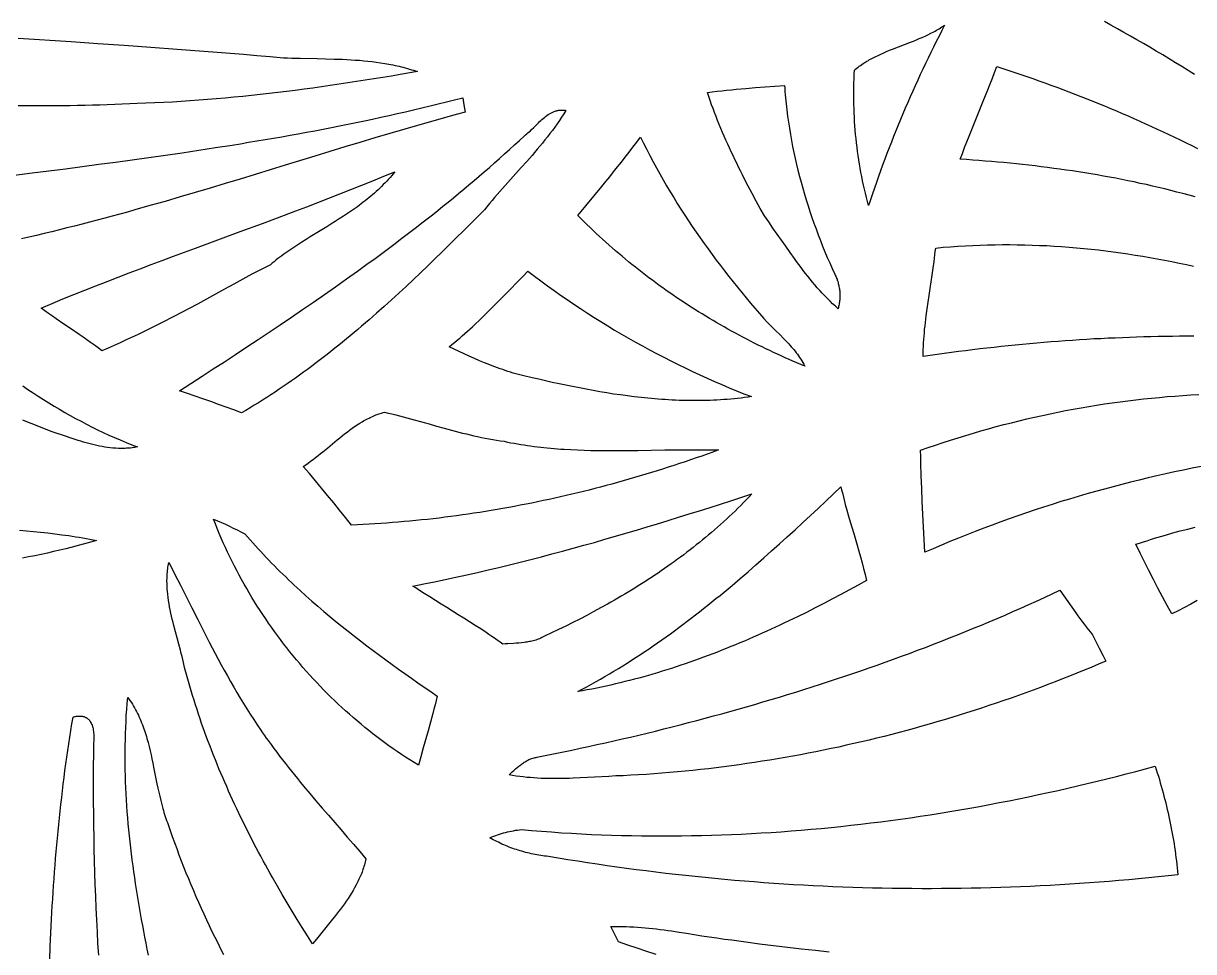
# Model space of a CAD drawing. Extents: x 138 to 547, y 3 to 737.
# Drawn here: x 288.2 to 406.9, y 396.3 to 490.5 of the extents above; entities that cross this region are included whole.
import ezdxf

# ---------------------------------------------------------------- set-up
doc = ezdxf.new("R2010")
doc.units = 0
doc.layers.add('LAYER_1', color=18, linetype='CONTINUOUS')

msp = doc.modelspace()

# ---------------------------------------------------------------- linework, layer by layer
at = {"layer": 'LAYER_1'}
for points in [[(373.91, 472.01), (373.8, 472.43), (373.69, 472.84), (373.59, 473.26), (373.49, 473.68), (373.4, 474.1), (373.31, 474.52), (373.22, 474.95), (373.14, 475.37), (373.06, 475.8), (372.99, 476.23), (372.92, 476.65), (372.86, 477.08), (372.8, 477.51), (372.74, 477.94), (372.69, 478.38), (372.64, 478.81), (372.6, 479.24), (372.56, 479.68), (372.53, 480.11), (372.5, 480.54), (372.47, 480.98), (372.45, 481.41), (372.44, 481.85), (372.42, 482.28), (372.42, 482.71), (372.41, 483.15), (372.41, 483.58), (372.42, 484.02), (372.43, 484.45), (372.44, 484.88), (372.46, 485.31), (372.48, 485.74), (372.6, 485.84), (372.72, 485.94), (372.84, 486.04), (372.97, 486.14), (373.1, 486.23), (373.22, 486.32), (373.35, 486.41), (373.48, 486.49), (373.62, 486.58), (373.75, 486.66), (373.89, 486.74), (374.02, 486.82), (374.16, 486.9), (374.3, 486.97), (374.58, 487.11), (374.87, 487.25), (375.15, 487.39), (375.45, 487.52), (375.74, 487.64), (376.04, 487.77), (376.34, 487.89), (376.94, 488.12), (377.55, 488.35), (378.16, 488.59), (378.46, 488.7), (378.76, 488.83), (379.06, 488.95), (379.36, 489.08), (379.65, 489.21), (379.94, 489.35), (380.23, 489.49), (380.52, 489.64), (380.66, 489.72), (380.8, 489.8), (380.94, 489.88), (381.08, 489.96), (381.22, 490.05), (381.35, 490.14), (381.49, 490.22), (381.62, 490.32), (381.34, 489.76), (381.06, 489.21), (380.78, 488.66), (380.5, 488.1), (380.23, 487.54), (379.96, 486.98), (379.69, 486.42), (379.42, 485.86), (379.16, 485.3), (378.9, 484.74), (378.64, 484.17), (378.39, 483.61), (378.14, 483.04), (377.89, 482.47), (377.64, 481.9), (377.4, 481.33), (377.16, 480.76), (376.92, 480.18), (376.69, 479.61), (376.45, 479.03), (376.23, 478.45), (376, 477.88), (375.78, 477.3), (375.56, 476.71), (375.34, 476.13), (375.13, 475.55), (374.92, 474.96), (374.71, 474.37), (374.5, 473.79), (374.3, 473.2), (374.1, 472.61)], [(370.48, 465.07), (370.53, 464.96), (370.58, 464.86), (370.63, 464.75), (370.67, 464.65), (370.71, 464.54), (370.74, 464.43), (370.78, 464.33), (370.81, 464.22), (370.84, 464.11), (370.87, 464.01), (370.89, 463.9), (370.91, 463.79), (370.93, 463.68), (370.95, 463.57), (370.97, 463.46), (370.98, 463.35), (370.99, 463.24), (370.99, 463.13), (371, 463.02), (371, 462.91), (371, 462.8), (370.99, 462.69), (370.99, 462.57), (370.98, 462.46), (370.97, 462.35), (370.95, 462.23), (370.94, 462.12), (370.92, 462.01), (370.9, 461.89), (370.87, 461.78), (370.85, 461.66), (370.82, 461.54), (370.54, 461.8), (370.26, 462.05), (370, 462.32), (369.73, 462.58), (369.47, 462.85), (369.21, 463.13), (368.96, 463.4), (368.71, 463.68), (368.47, 463.97), (368.23, 464.26), (367.99, 464.55), (367.75, 464.84), (367.52, 465.14), (367.29, 465.43), (367.06, 465.73), (366.84, 466.04), (366.61, 466.34), (366.39, 466.64), (365.95, 467.26), (365.51, 467.88), (365.08, 468.49), (364.21, 469.73), (363.78, 470.35), (363.34, 470.96), (362.92, 471.72), (362.51, 472.47), (362.1, 473.23), (361.7, 473.99), (361.3, 474.76), (361.11, 475.14), (360.91, 475.53), (360.72, 475.91), (360.53, 476.3), (360.34, 476.69), (360.16, 477.08), (359.97, 477.47), (359.79, 477.86), (359.62, 478.25), (359.44, 478.65), (359.27, 479.04), (359.1, 479.44), (358.93, 479.84), (358.76, 480.24), (358.6, 480.64), (358.44, 481.04), (358.29, 481.44), (358.14, 481.85), (357.99, 482.25), (357.84, 482.66), (357.7, 483.07), (357.56, 483.48), (358.05, 483.55), (358.54, 483.61), (359.03, 483.67), (359.51, 483.72), (360, 483.77), (360.49, 483.82), (360.98, 483.86), (361.47, 483.9), (362.45, 483.98), (363.43, 484.05), (365.38, 484.19), (365.4, 483.88), (365.43, 483.57), (365.46, 483.26), (365.49, 482.95), (365.55, 482.33), (365.62, 481.71), (365.7, 481.09), (365.79, 480.47), (365.88, 479.86), (365.98, 479.24), (366.09, 478.63), (366.21, 478.02), (366.33, 477.41), (366.47, 476.8), (366.6, 476.19), (366.75, 475.59), (366.9, 474.98), (367.06, 474.38), (367.23, 473.78), (367.4, 473.18), (367.58, 472.59), (367.77, 471.99), (367.96, 471.4), (368.16, 470.81), (368.36, 470.23), (368.58, 469.64), (368.79, 469.06), (369.02, 468.48), (369.25, 467.9), (369.48, 467.33), (369.72, 466.76), (369.97, 466.19), (370.22, 465.63)], [(334.93, 471.57), (333.51, 470.15), (332.8, 469.44), (332.08, 468.73), (331.36, 468.02), (330.64, 467.31), (329.92, 466.6), (329.19, 465.9), (328.46, 465.2), (327.73, 464.51), (326.99, 463.82), (326.25, 463.13), (325.51, 462.45), (324.76, 461.77), (324, 461.1), (323.24, 460.44), (322.86, 460.11), (322.48, 459.78), (322.1, 459.45), (321.71, 459.13), (321.32, 458.81), (320.94, 458.49), (320.55, 458.17), (320.16, 457.85), (319.77, 457.54), (319.37, 457.22), (318.98, 456.91), (318.58, 456.6), (318.18, 456.3), (317.78, 455.99), (317.38, 455.69), (316.98, 455.39), (316.58, 455.1), (316.17, 454.8), (315.76, 454.51), (315.35, 454.23), (314.94, 453.94), (314.53, 453.66), (314.12, 453.38), (313.7, 453.1), (313.28, 452.82), (312.86, 452.55), (312.44, 452.29), (312.01, 452.02), (311.59, 451.76), (311.16, 451.5), (310.73, 451.24), (310.3, 450.99), (309.52, 451.28), (308.74, 451.57), (307.95, 451.85), (307.17, 452.13), (306.38, 452.41), (305.59, 452.68), (304.8, 452.95), (304.01, 453.22), (306.29, 454.7), (307.43, 455.44), (308.56, 456.18), (309.7, 456.92), (310.84, 457.67), (311.97, 458.42), (313.1, 459.17), (314.23, 459.93), (315.36, 460.69), (316.48, 461.46), (317.6, 462.23), (318.72, 463), (319.84, 463.78), (320.95, 464.57), (322.06, 465.36), (323.16, 466.16), (323.71, 466.56), (324.26, 466.96), (324.8, 467.36), (325.35, 467.77), (325.89, 468.18), (326.44, 468.59), (326.98, 469), (327.52, 469.42), (328.06, 469.83), (328.6, 470.25), (329.13, 470.67), (329.67, 471.09), (330.2, 471.52), (330.73, 471.94), (331.26, 472.37), (331.79, 472.8), (332.32, 473.24), (332.84, 473.67), (333.37, 474.11), (333.89, 474.55), (334.41, 474.99), (334.92, 475.44), (335.44, 475.89), (335.95, 476.34), (336.46, 476.79), (336.97, 477.25), (337.48, 477.71), (337.99, 478.17), (338.49, 478.63), (338.99, 479.1), (339.12, 479.19), (339.24, 479.29), (339.36, 479.39), (339.48, 479.5), (339.6, 479.61), (339.71, 479.72), (339.95, 479.95), (340.42, 480.42), (340.54, 480.53), (340.66, 480.65), (340.78, 480.76), (340.9, 480.86), (341.03, 480.96), (341.15, 481.06), (341.28, 481.16), (341.41, 481.25), (341.54, 481.33), (341.68, 481.4), (341.81, 481.47), (341.88, 481.5), (341.95, 481.53), (342.02, 481.56), (342.1, 481.59), (342.17, 481.61), (342.24, 481.63), (342.32, 481.65), (342.39, 481.66), (342.47, 481.68), (342.55, 481.69), (342.62, 481.69), (342.7, 481.7), (342.78, 481.7), (342.87, 481.7), (342.95, 481.7), (343.03, 481.69), (343.12, 481.68), (343.2, 481.67), (342.99, 481.32), (342.76, 480.97), (342.54, 480.63), (342.31, 480.3), (342.07, 479.96), (341.83, 479.64), (341.58, 479.31), (341.33, 478.99), (341.08, 478.67), (340.82, 478.35), (340.56, 478.04), (340.3, 477.72), (340.03, 477.41), (339.77, 477.11), (339.23, 476.49), (338.68, 475.88), (338.14, 475.28), (337.59, 474.67), (337.04, 474.06), (336.5, 473.45), (336.23, 473.14), (335.97, 472.83), (335.71, 472.52), (335.45, 472.21), (335.19, 471.89)], [(367.44, 455.73), (367.04, 455.9), (366.64, 456.06), (366.24, 456.23), (365.84, 456.4), (365.45, 456.58), (365.05, 456.76), (364.66, 456.94), (364.27, 457.12), (363.88, 457.3), (363.49, 457.49), (363.1, 457.68), (362.71, 457.87), (362.32, 458.06), (361.93, 458.26), (361.55, 458.46), (361.16, 458.66), (360.78, 458.86), (360.4, 459.07), (360.02, 459.27), (359.64, 459.48), (359.26, 459.7), (358.88, 459.91), (358.51, 460.13), (358.13, 460.35), (357.76, 460.57), (357.39, 460.79), (357.02, 461.02), (356.65, 461.25), (356.28, 461.48), (355.91, 461.71), (355.55, 461.95), (355.19, 462.19), (354.82, 462.43), (354.46, 462.67), (354.1, 462.92), (353.75, 463.16), (353.39, 463.41), (353.03, 463.67), (352.68, 463.92), (352.33, 464.18), (351.98, 464.44), (351.63, 464.7), (351.28, 464.96), (350.94, 465.23), (350.59, 465.5), (350.25, 465.77), (349.91, 466.04), (349.57, 466.31), (349.24, 466.59), (348.9, 466.87), (348.57, 467.15), (348.24, 467.44), (347.91, 467.72), (347.58, 468.01), (347.25, 468.3), (346.93, 468.6), (346.6, 468.89), (346.28, 469.19), (345.96, 469.49), (345.65, 469.79), (345.33, 470.09), (345.02, 470.4), (344.71, 470.71), (344.4, 471.02), (346.03, 472.98), (346.84, 473.96), (347.25, 474.45), (347.65, 474.94), (348.05, 475.43), (348.45, 475.93), (348.84, 476.43), (349.23, 476.93), (349.62, 477.43), (350.01, 477.94), (350.39, 478.45), (350.77, 478.97), (351.08, 478.33), (351.4, 477.71), (351.72, 477.08), (352.05, 476.46), (352.38, 475.85), (352.72, 475.24), (353.07, 474.63), (353.42, 474.02), (353.77, 473.42), (354.14, 472.82), (354.51, 472.23), (354.88, 471.64), (355.26, 471.05), (355.64, 470.47), (356.03, 469.89), (356.43, 469.32), (356.82, 468.74), (357.23, 468.17), (357.63, 467.61), (358.05, 467.05), (358.46, 466.49), (358.88, 465.93), (359.31, 465.38), (359.74, 464.83), (360.17, 464.28), (360.61, 463.74), (361.04, 463.2), (361.49, 462.66), (361.93, 462.13), (362.38, 461.6), (362.84, 461.07), (363.29, 460.55), (363.57, 460.26), (363.84, 459.97), (364.13, 459.69), (364.41, 459.41), (364.98, 458.86), (365.26, 458.57), (365.53, 458.29), (365.67, 458.14), (365.81, 458), (365.94, 457.85), (366.07, 457.7), (366.2, 457.55), (366.33, 457.4), (366.45, 457.24), (366.58, 457.09), (366.7, 456.93), (366.81, 456.77), (366.92, 456.6), (367.03, 456.43), (367.14, 456.26), (367.24, 456.09), (367.34, 455.91)], [(305.84, 462), (303.44, 460.76), (302.24, 460.14), (301.64, 459.84), (301.04, 459.54), (300.43, 459.24), (299.82, 458.95), (299.21, 458.66), (298.6, 458.38), (297.99, 458.1), (297.37, 457.82), (296.76, 457.56), (296.13, 457.29), (295.76, 457.58), (295.38, 457.85), (294.99, 458.13), (294.61, 458.4), (294.22, 458.67), (293.83, 458.93), (293.06, 459.46), (292.28, 459.99), (291.5, 460.53), (291.11, 460.8), (290.72, 461.07), (290.34, 461.34), (289.96, 461.62), (291.07, 462.08), (292.18, 462.54), (293.29, 462.99), (294.41, 463.44), (295.53, 463.88), (296.65, 464.32), (297.77, 464.75), (298.89, 465.18), (300.01, 465.61), (301.14, 466.03), (302.26, 466.45), (303.39, 466.87), (305.64, 467.71), (307.9, 468.54), (310.15, 469.38), (312.41, 470.21), (314.66, 471.05), (315.79, 471.48), (316.91, 471.9), (318.03, 472.33), (319.16, 472.77), (320.28, 473.2), (321.39, 473.64), (322.51, 474.09), (323.63, 474.54), (324.74, 474.99), (325.85, 475.45), (325.69, 475.25), (325.53, 475.06), (325.36, 474.87), (325.2, 474.68), (325.03, 474.5), (324.86, 474.31), (324.68, 474.14), (324.51, 473.96), (324.33, 473.79), (324.15, 473.62), (323.97, 473.45), (323.78, 473.29), (323.6, 473.12), (323.41, 472.96), (323.22, 472.81), (323.03, 472.65), (322.83, 472.5), (322.64, 472.35), (322.44, 472.2), (322.25, 472.05), (322.05, 471.9), (321.85, 471.76), (321.44, 471.48), (321.04, 471.2), (320.63, 470.93), (320.21, 470.66), (319.79, 470.39), (319.37, 470.13), (318.95, 469.87), (318.11, 469.35), (317.27, 468.83), (316.85, 468.57), (316.43, 468.31), (316.01, 468.04), (315.6, 467.77), (315.19, 467.49), (314.79, 467.21), (314.59, 467.07), (314.39, 466.92), (314.19, 466.77), (313.99, 466.63), (313.79, 466.48), (313.6, 466.32), (313.41, 466.17), (313.22, 466.01), (312.28, 465.53), (311.35, 465.04), (310.43, 464.55), (309.5, 464.05), (308.58, 463.54), (307.67, 463.03), (306.75, 462.52)], [(362.03, 452.63), (361.68, 452.58), (361.33, 452.54), (360.98, 452.49), (360.63, 452.45), (360.28, 452.42), (359.93, 452.38), (359.58, 452.35), (359.23, 452.33), (358.88, 452.3), (358.53, 452.28), (358.18, 452.27), (357.83, 452.25), (357.48, 452.24), (357.13, 452.23), (356.78, 452.23), (356.43, 452.23), (356.08, 452.23), (355.73, 452.23), (355.38, 452.24), (355.03, 452.24), (354.68, 452.25), (354.33, 452.27), (353.98, 452.29), (353.63, 452.3), (353.28, 452.33), (352.93, 452.35), (352.58, 452.38), (352.23, 452.4), (351.88, 452.43), (351.53, 452.47), (351.18, 452.5), (350.83, 452.54), (350.48, 452.58), (350.13, 452.62), (349.44, 452.71), (348.74, 452.8), (348.04, 452.9), (347.35, 453.01), (346.65, 453.13), (345.96, 453.25), (345.27, 453.38), (344.58, 453.51), (343.89, 453.65), (343.2, 453.79), (342.51, 453.93), (341.82, 454.08), (341.14, 454.23), (340.45, 454.39), (339.77, 454.54), (339.5, 454.6), (339.22, 454.67), (338.95, 454.73), (338.68, 454.8), (338.4, 454.87), (338.13, 454.95), (337.86, 455.03), (337.6, 455.11), (337.33, 455.19), (337.06, 455.28), (336.79, 455.37), (336.53, 455.46), (336.26, 455.55), (336, 455.65), (335.74, 455.75), (335.48, 455.85), (335.21, 455.95), (334.95, 456.06), (334.43, 456.28), (333.92, 456.5), (333.4, 456.73), (332.89, 456.97), (332.38, 457.21), (331.87, 457.45), (331.37, 457.7), (331.64, 457.92), (331.9, 458.13), (332.17, 458.36), (332.43, 458.58), (332.69, 458.8), (332.95, 459.03), (333.21, 459.26), (333.47, 459.49), (333.72, 459.73), (333.97, 459.96), (334.48, 460.44), (334.97, 460.92), (335.47, 461.41), (335.96, 461.9), (336.44, 462.39), (337.42, 463.38), (338.39, 464.37), (338.87, 464.86), (339.36, 465.35), (340.02, 464.86), (340.67, 464.37), (341.33, 463.88), (342, 463.41), (342.67, 462.94), (343.34, 462.47), (344.02, 462.01), (344.7, 461.56), (345.38, 461.11), (346.07, 460.67), (346.76, 460.24), (347.45, 459.81), (348.15, 459.39), (348.85, 458.98), (349.56, 458.57), (350.27, 458.17), (350.98, 457.78), (351.7, 457.39), (352.41, 457.01), (353.14, 456.63), (353.86, 456.26), (354.59, 455.9), (355.32, 455.54), (356.05, 455.19), (356.79, 454.85), (357.53, 454.51), (358.27, 454.18), (359.02, 453.86), (359.77, 453.54), (360.52, 453.23), (361.27, 452.93)], [(358.67, 447.22), (358.11, 447.01), (357.55, 446.81), (356.98, 446.61), (356.42, 446.42), (355.86, 446.22), (355.29, 446.03), (354.73, 445.84), (354.16, 445.66), (353.59, 445.47), (353.02, 445.29), (352.45, 445.11), (351.88, 444.93), (351.31, 444.76), (350.74, 444.59), (350.17, 444.42), (349.6, 444.25), (349.02, 444.09), (348.45, 443.93), (347.87, 443.77), (347.3, 443.61), (346.72, 443.46), (346.14, 443.31), (345.56, 443.16), (344.98, 443.02), (344.4, 442.88), (343.82, 442.74), (343.24, 442.6), (342.66, 442.47), (342.08, 442.34), (341.5, 442.21), (340.91, 442.08), (340.33, 441.96), (339.74, 441.84), (339.16, 441.72), (338.57, 441.61), (337.99, 441.5), (337.4, 441.39), (336.82, 441.28), (336.23, 441.18), (335.64, 441.08), (335.05, 440.98), (334.47, 440.89), (333.88, 440.8), (333.29, 440.71), (332.7, 440.63), (332.11, 440.55), (331.52, 440.47), (330.93, 440.39), (330.34, 440.32), (329.75, 440.25), (329.16, 440.18), (328.56, 440.12), (327.97, 440.06), (327.38, 440), (326.79, 439.95), (326.2, 439.9), (325.6, 439.85), (325.01, 439.81), (324.42, 439.77), (323.83, 439.73), (323.23, 439.7), (322.64, 439.66), (322.05, 439.64), (321.46, 439.61), (320.86, 440.37), (320.25, 441.12), (319.65, 441.86), (319.03, 442.61), (318.42, 443.35), (317.8, 444.08), (317.18, 444.82), (316.55, 445.55), (316.81, 445.72), (317.06, 445.9), (317.31, 446.08), (317.56, 446.27), (317.81, 446.46), (318.06, 446.65), (318.3, 446.85), (318.55, 447.05), (319.04, 447.45), (319.52, 447.86), (320.01, 448.26), (320.26, 448.46), (320.51, 448.66), (320.76, 448.85), (321.01, 449.04), (321.26, 449.23), (321.51, 449.42), (321.77, 449.59), (322.03, 449.77), (322.29, 449.93), (322.55, 450.09), (322.68, 450.17), (322.82, 450.24), (322.95, 450.32), (323.09, 450.39), (323.23, 450.46), (323.36, 450.53), (323.5, 450.59), (323.64, 450.65), (323.78, 450.71), (323.93, 450.77), (324.07, 450.82), (324.21, 450.88), (324.36, 450.93), (324.5, 450.97), (324.65, 451.02), (324.8, 451.06), (325.18, 450.97), (325.56, 450.88), (325.94, 450.78), (326.31, 450.68), (327.07, 450.48), (327.82, 450.28), (329.33, 449.86), (330.08, 449.65), (330.84, 449.44), (331.59, 449.24), (332.35, 449.04), (332.73, 448.94), (333.11, 448.85), (333.49, 448.76), (333.87, 448.67), (334.25, 448.59), (334.63, 448.5), (335.01, 448.43), (335.4, 448.35), (335.78, 448.28), (336.17, 448.21), (336.55, 448.15), (336.94, 448.1), (337.28, 448.03), (337.61, 447.96), (337.95, 447.9), (338.28, 447.84), (338.62, 447.78), (338.96, 447.73), (339.3, 447.68), (339.63, 447.63), (339.97, 447.58), (340.31, 447.54), (340.65, 447.5), (340.98, 447.47), (341.32, 447.43), (341.66, 447.4), (342, 447.37), (342.34, 447.34), (342.68, 447.32), (343.02, 447.29), (343.69, 447.26), (344.37, 447.22), (345.05, 447.2), (345.73, 447.18), (346.41, 447.17), (347.09, 447.16), (347.78, 447.16), (348.46, 447.16), (349.14, 447.16), (349.82, 447.17), (350.5, 447.18), (353.23, 447.22), (354.59, 447.24), (355.27, 447.25), (355.95, 447.25), (356.63, 447.25), (357.31, 447.24), (357.99, 447.23)], [(373.71, 433.99), (372.84, 433.51), (371.98, 433.04), (371.11, 432.57), (370.24, 432.11), (369.36, 431.65), (368.48, 431.2), (367.6, 430.75), (366.71, 430.31), (366.26, 430.09), (365.82, 429.88), (365.37, 429.67), (364.92, 429.45), (364.48, 429.25), (364.03, 429.04), (363.58, 428.83), (363.12, 428.63), (362.67, 428.43), (362.22, 428.23), (361.77, 428.03), (361.31, 427.84), (360.86, 427.65), (360.4, 427.46), (359.94, 427.27), (359.48, 427.08), (359.03, 426.9), (358.57, 426.72), (358.1, 426.54), (357.64, 426.37), (357.18, 426.2), (356.72, 426.03), (356.25, 425.86), (355.79, 425.7), (355.32, 425.54), (354.86, 425.38), (354.39, 425.22), (353.92, 425.07), (353.45, 424.92), (352.98, 424.77), (352.51, 424.63), (352.04, 424.49), (351.57, 424.35), (351.1, 424.22), (350.62, 424.09), (350.15, 423.96), (349.67, 423.84), (349.2, 423.72), (348.72, 423.6), (348.24, 423.49), (347.77, 423.38), (347.29, 423.27), (346.81, 423.17), (346.33, 423.07), (345.85, 422.97), (345.36, 422.88), (344.88, 422.79), (344.4, 422.71), (344.87, 422.96), (345.33, 423.21), (345.8, 423.46), (346.26, 423.72), (346.72, 423.98), (347.17, 424.24), (347.63, 424.51), (348.08, 424.78), (348.53, 425.06), (348.98, 425.33), (349.43, 425.61), (349.87, 425.9), (350.32, 426.19), (350.76, 426.48), (351.2, 426.77), (351.64, 427.06), (352.07, 427.36), (352.51, 427.66), (352.94, 427.97), (353.37, 428.27), (353.8, 428.58), (354.23, 428.89), (354.66, 429.21), (355.08, 429.53), (355.5, 429.84), (355.93, 430.17), (356.35, 430.49), (356.76, 430.81), (357.18, 431.14), (357.6, 431.47), (358.01, 431.8), (358.42, 432.14), (358.84, 432.47), (359.25, 432.81), (359.66, 433.15), (360.06, 433.49), (360.88, 434.18), (361.68, 434.87), (362.49, 435.57), (363.29, 436.27), (364.08, 436.98), (364.87, 437.69), (365.66, 438.41), (366.45, 439.13), (367.23, 439.85), (368.01, 440.58), (368.79, 441.3), (369.56, 442.03), (371.1, 443.49), (371.17, 443.19), (371.25, 442.89), (371.4, 442.29), (371.55, 441.69), (371.71, 441.1), (371.88, 440.51), (372.05, 439.92), (372.4, 438.74), (372.75, 437.56), (372.92, 436.96), (373.08, 436.37), (373.25, 435.78), (373.41, 435.19), (373.56, 434.59), (373.63, 434.29)], [(341.03, 428.32), (340.91, 428.25), (340.78, 428.19), (340.66, 428.13), (340.53, 428.08), (340.4, 428.03), (340.28, 427.98), (340.15, 427.94), (340.02, 427.9), (339.89, 427.87), (339.76, 427.83), (339.63, 427.8), (339.5, 427.78), (339.36, 427.75), (339.23, 427.73), (339.1, 427.71), (338.96, 427.69), (338.69, 427.66), (338.42, 427.63), (338.15, 427.61), (337.88, 427.59), (337.33, 427.56), (337.06, 427.54), (336.79, 427.53), (336.52, 427.73), (336.24, 427.92), (335.96, 428.12), (335.68, 428.31), (335.4, 428.5), (335.12, 428.69), (334.56, 429.07), (333.99, 429.43), (333.41, 429.8), (332.84, 430.16), (332.26, 430.51), (331.11, 431.23), (330.54, 431.58), (329.96, 431.94), (329.39, 432.31), (328.82, 432.67), (328.25, 433.05), (327.97, 433.23), (327.69, 433.42), (328.78, 433.64), (329.87, 433.85), (330.97, 434.08), (332.05, 434.31), (333.14, 434.55), (334.23, 434.8), (335.31, 435.05), (336.4, 435.3), (337.48, 435.57), (338.56, 435.84), (339.64, 436.11), (340.72, 436.39), (341.79, 436.67), (342.87, 436.96), (343.94, 437.25), (345.02, 437.55), (346.09, 437.85), (347.16, 438.16), (348.23, 438.47), (349.3, 438.78), (350.37, 439.1), (351.44, 439.42), (352.51, 439.74), (353.57, 440.07), (354.64, 440.4), (355.7, 440.73), (356.77, 441.06), (357.83, 441.4), (359.95, 442.07), (362.08, 442.76), (361.8, 442.46), (361.51, 442.17), (361.23, 441.88), (360.95, 441.6), (360.66, 441.31), (360.37, 441.03), (360.08, 440.75), (359.78, 440.47), (359.49, 440.2), (359.19, 439.93), (358.89, 439.66), (358.59, 439.39), (358.29, 439.13), (357.98, 438.86), (357.68, 438.6), (357.37, 438.35), (357.06, 438.09), (356.75, 437.84), (356.43, 437.59), (356.12, 437.34), (355.8, 437.09), (355.48, 436.85), (355.16, 436.6), (354.84, 436.36), (354.52, 436.13), (354.19, 435.89), (353.87, 435.66), (353.54, 435.42), (353.21, 435.19), (352.88, 434.97), (352.55, 434.74), (352.22, 434.52), (351.88, 434.3), (351.55, 434.08), (351.21, 433.86), (350.87, 433.64), (350.53, 433.43), (350.19, 433.22), (349.85, 433.01), (349.51, 432.8), (349.17, 432.59), (348.82, 432.39), (348.48, 432.18), (348.13, 431.98), (347.78, 431.78), (347.43, 431.59), (346.73, 431.2), (346.03, 430.82), (345.32, 430.44), (344.61, 430.07), (343.9, 429.71), (343.19, 429.35), (342.47, 429), (341.75, 428.66)], [(328.24, 415.24), (327.8, 415.51), (327.37, 415.78), (326.94, 416.06), (326.52, 416.34), (326.09, 416.63), (325.67, 416.92), (325.25, 417.21), (324.84, 417.51), (324.43, 417.82), (324.02, 418.13), (323.61, 418.44), (323.21, 418.76), (322.81, 419.08), (322.42, 419.41), (322.02, 419.74), (321.63, 420.07), (321.25, 420.41), (320.86, 420.75), (320.48, 421.1), (320.11, 421.45), (319.73, 421.81), (319.36, 422.16), (319, 422.53), (318.63, 422.89), (318.27, 423.26), (317.92, 423.64), (317.57, 424.01), (317.22, 424.39), (316.87, 424.78), (316.53, 425.17), (316.2, 425.56), (315.86, 425.95), (315.53, 426.35), (315.21, 426.75), (314.89, 427.16), (314.57, 427.57), (314.26, 427.98), (313.95, 428.4), (313.64, 428.81), (313.34, 429.24), (313.04, 429.66), (312.75, 430.09), (312.46, 430.52), (312.18, 430.95), (311.9, 431.39), (311.62, 431.83), (311.35, 432.27), (311.08, 432.72), (310.82, 433.17), (310.56, 433.62), (310.31, 434.07), (310.06, 434.53), (309.82, 434.99), (309.58, 435.45), (309.34, 435.92), (309.11, 436.38), (308.89, 436.85), (308.67, 437.33), (308.45, 437.8), (308.24, 438.28), (308.03, 438.76), (307.83, 439.24), (307.64, 439.72), (307.45, 440.21), (307.85, 440.04), (308.26, 439.86), (308.66, 439.68), (309.06, 439.49), (309.45, 439.3), (309.85, 439.11), (310.24, 438.91), (310.62, 438.7), (310.89, 438.4), (311.16, 438.1), (311.43, 437.8), (311.7, 437.5), (311.97, 437.2), (312.24, 436.91), (312.52, 436.61), (312.79, 436.32), (313.07, 436.03), (313.35, 435.75), (313.64, 435.46), (313.92, 435.18), (314.2, 434.89), (314.49, 434.61), (314.78, 434.34), (315.07, 434.06), (315.36, 433.78), (315.65, 433.51), (315.95, 433.24), (316.24, 432.97), (316.83, 432.43), (317.43, 431.9), (318.04, 431.37), (318.65, 430.85), (319.26, 430.34), (319.87, 429.83), (320.5, 429.33), (321.12, 428.83), (321.75, 428.34), (322.38, 427.85), (323.02, 427.36), (323.65, 426.88), (324.29, 426.4), (324.94, 425.93), (325.58, 425.46), (326.23, 424.99), (326.88, 424.53), (327.53, 424.07), (328.18, 423.61), (328.84, 423.16), (329.49, 422.71), (330.15, 422.26), (330.04, 421.81), (329.93, 421.37), (329.82, 420.93), (329.7, 420.49), (329.46, 419.61), (329.22, 418.74), (328.72, 416.99), (328.48, 416.11)], [(322.91, 405.74), (322.88, 405.59), (322.84, 405.43), (322.81, 405.28), (322.76, 405.13), (322.72, 404.98), (322.67, 404.83), (322.62, 404.68), (322.57, 404.54), (322.52, 404.39), (322.46, 404.24), (322.4, 404.1), (322.34, 403.95), (322.28, 403.81), (322.21, 403.67), (322.14, 403.52), (322.07, 403.38), (321.93, 403.1), (321.77, 402.82), (321.61, 402.54), (321.45, 402.26), (321.27, 401.99), (321.1, 401.72), (320.91, 401.45), (320.73, 401.18), (320.53, 400.92), (320.34, 400.65), (320.14, 400.39), (319.94, 400.13), (319.74, 399.87), (319.53, 399.62), (319.12, 399.11), (318.3, 398.1), (317.9, 397.6), (317.7, 397.36), (317.51, 397.11), (316.98, 397.94), (316.46, 398.77), (315.94, 399.6), (315.43, 400.44), (314.92, 401.29), (314.42, 402.13), (313.93, 402.98), (313.44, 403.84), (313.2, 404.27), (312.96, 404.7), (312.72, 405.13), (312.49, 405.56), (312.25, 406), (312.02, 406.43), (311.79, 406.87), (311.56, 407.3), (311.34, 407.74), (311.11, 408.18), (310.89, 408.62), (310.67, 409.06), (310.45, 409.5), (310.24, 409.94), (310.02, 410.39), (309.81, 410.83), (309.6, 411.28), (309.39, 411.73), (309.19, 412.17), (308.99, 412.62), (308.79, 413.07), (308.59, 413.52), (308.39, 413.98), (308.2, 414.43), (308.01, 414.89), (307.82, 415.34), (307.64, 415.8), (307.46, 416.26), (307.28, 416.71), (307.1, 417.18), (306.92, 417.64), (306.75, 418.1), (306.58, 418.56), (306.42, 419.03), (306.25, 419.49), (306.09, 419.96), (305.93, 420.43), (305.78, 420.9), (305.63, 421.37), (305.48, 421.84), (305.33, 422.31), (305.19, 422.79), (305.05, 423.26), (304.91, 423.74), (304.78, 424.21), (304.65, 424.69), (304.52, 425.17), (304.4, 425.65), (304.33, 425.97), (304.26, 426.28), (304.18, 426.59), (304.1, 426.9), (303.93, 427.53), (303.76, 428.16), (303.59, 428.79), (303.43, 429.42), (303.35, 429.73), (303.27, 430.05), (303.2, 430.36), (303.12, 430.68), (303.06, 431), (303, 431.31), (302.94, 431.63), (302.89, 431.95), (302.84, 432.27), (302.81, 432.59), (302.78, 432.91), (302.76, 433.07), (302.75, 433.23), (302.75, 433.39), (302.74, 433.55), (302.74, 433.71), (302.73, 433.87), (302.73, 434.03), (302.74, 434.19), (302.74, 434.35), (302.75, 434.51), (302.76, 434.67), (302.77, 434.84), (302.79, 435), (302.81, 435.16), (302.83, 435.32), (302.86, 435.48), (302.88, 435.65), (302.91, 435.81), (303.21, 435.23), (303.51, 434.66), (304.1, 433.51), (304.68, 432.35), (305.27, 431.2), (305.85, 430.04), (306.44, 428.88), (307.03, 427.73), (307.33, 427.15), (307.63, 426.58), (307.93, 426.01), (308.24, 425.43), (308.55, 424.87), (308.86, 424.3), (309.18, 423.73), (309.5, 423.17), (309.82, 422.61), (310.16, 422.06), (310.49, 421.5), (310.83, 420.95), (311.18, 420.41), (311.53, 419.87), (311.89, 419.33), (312.25, 418.79), (312.44, 418.53), (312.62, 418.26), (312.81, 418), (313, 417.74), (313.29, 417.34), (313.58, 416.95), (313.87, 416.56), (314.16, 416.17), (314.46, 415.78), (314.76, 415.4), (315.06, 415.02), (315.37, 414.63), (315.67, 414.26), (315.98, 413.88), (316.29, 413.5), (316.6, 413.13), (317.22, 412.38), (317.85, 411.64), (318.49, 410.9), (319.12, 410.17), (320.39, 408.7), (321.03, 407.96), (321.66, 407.22), (322.29, 406.48)], [(397.97, 425.79), (397.24, 425.48), (396.51, 425.17), (395.77, 424.87), (395.04, 424.57), (394.3, 424.28), (393.57, 423.99), (392.83, 423.7), (392.09, 423.42), (391.35, 423.14), (390.6, 422.86), (389.86, 422.59), (389.11, 422.32), (388.37, 422.06), (387.62, 421.8), (386.87, 421.54), (386.12, 421.29), (385.37, 421.04), (384.62, 420.79), (383.86, 420.55), (383.11, 420.32), (382.35, 420.08), (381.59, 419.85), (380.83, 419.63), (380.07, 419.41), (379.31, 419.19), (378.55, 418.98), (377.79, 418.77), (377.03, 418.57), (376.26, 418.37), (375.5, 418.17), (374.73, 417.98), (373.96, 417.8), (373.19, 417.61), (372.42, 417.44), (371.65, 417.26), (370.88, 417.09), (370.11, 416.93), (369.34, 416.76), (368.56, 416.61), (367.79, 416.46), (367.01, 416.31), (366.24, 416.16), (365.46, 416.03), (364.68, 415.89), (363.9, 415.76), (363.13, 415.64), (362.35, 415.52), (361.57, 415.4), (360.78, 415.29), (360, 415.18), (359.22, 415.08), (358.44, 414.98), (357.66, 414.89), (356.87, 414.8), (356.09, 414.71), (355.3, 414.64), (354.52, 414.56), (353.73, 414.49), (352.94, 414.43), (352.16, 414.37), (351.37, 414.31), (350.58, 414.26), (349.8, 414.22), (349.01, 414.18), (348.28, 414.15), (347.56, 414.11), (346.11, 414.03), (345.39, 413.99), (344.66, 413.95), (343.94, 413.92), (343.58, 413.91), (343.21, 413.9), (342.85, 413.89), (342.49, 413.88), (342.13, 413.88), (341.76, 413.88), (341.4, 413.89), (341.04, 413.9), (340.68, 413.91), (340.32, 413.93), (339.96, 413.95), (339.6, 413.98), (339.24, 414.01), (338.88, 414.05), (338.52, 414.09), (338.16, 414.14), (337.8, 414.2), (337.44, 414.26), (337.77, 414.57), (337.93, 414.72), (338.1, 414.87), (338.27, 415.01), (338.44, 415.15), (338.62, 415.29), (338.71, 415.36), (338.8, 415.42), (338.89, 415.48), (338.98, 415.54), (339.07, 415.6), (339.17, 415.66), (339.26, 415.71), (339.36, 415.76), (339.46, 415.81), (339.56, 415.85), (339.66, 415.89), (339.76, 415.93), (339.87, 415.96), (339.97, 415.99), (340.08, 416.02), (340.19, 416.04), (340.3, 416.06), (340.41, 416.08), (341.27, 416.25), (342.12, 416.42), (342.97, 416.6), (343.81, 416.78), (344.66, 416.96), (345.51, 417.14), (346.36, 417.33), (347.21, 417.52), (348.06, 417.71), (348.9, 417.91), (349.75, 418.1), (350.59, 418.3), (351.44, 418.51), (352.28, 418.71), (353.13, 418.92), (353.97, 419.13), (354.81, 419.35), (355.65, 419.57), (356.49, 419.79), (357.34, 420.01), (358.17, 420.24), (359.01, 420.47), (359.85, 420.7), (360.69, 420.93), (361.53, 421.17), (362.36, 421.41), (363.2, 421.66), (364.03, 421.9), (364.86, 422.15), (365.7, 422.41), (366.53, 422.66), (367.36, 422.92), (368.19, 423.19), (369.02, 423.45), (369.84, 423.72), (370.67, 423.99), (371.5, 424.27), (372.32, 424.55), (373.14, 424.83), (373.97, 425.11), (374.79, 425.4), (375.61, 425.69), (376.43, 425.99), (377.24, 426.29), (378.06, 426.59), (378.88, 426.9), (379.69, 427.2), (380.5, 427.52), (381.32, 427.83), (382.13, 428.15), (382.94, 428.47), (383.74, 428.8), (384.55, 429.13), (385.36, 429.46), (386.16, 429.8), (386.96, 430.14), (387.76, 430.48), (388.56, 430.83), (389.36, 431.18), (390.16, 431.53), (390.96, 431.89), (391.75, 432.25), (392.54, 432.62), (393.33, 432.99), (394.14, 431.84), (394.54, 431.26), (394.94, 430.69), (395.15, 430.4), (395.35, 430.12), (395.56, 429.84), (395.77, 429.56), (395.98, 429.28), (396.2, 429.01), (396.42, 428.74), (396.64, 428.47), (396.94, 427.87), (397.3, 427.13), (397.67, 426.4)], [(405.29, 404.13), (404.29, 404.02), (403.3, 403.91), (402.3, 403.81), (401.3, 403.72), (400.31, 403.62), (399.31, 403.54), (398.31, 403.45), (397.31, 403.38), (396.31, 403.3), (395.31, 403.23), (394.32, 403.17), (393.32, 403.11), (392.32, 403.05), (391.32, 403), (390.32, 402.95), (389.32, 402.91), (388.32, 402.87), (387.32, 402.83), (386.31, 402.8), (385.31, 402.78), (384.31, 402.76), (383.31, 402.74), (382.31, 402.73), (381.31, 402.72), (380.31, 402.71), (379.31, 402.71), (378.31, 402.72), (377.31, 402.73), (376.31, 402.74), (375.3, 402.76), (374.3, 402.78), (373.3, 402.81), (372.3, 402.84), (371.3, 402.88), (370.3, 402.92), (369.3, 402.96), (368.3, 403.01), (367.3, 403.07), (366.3, 403.12), (365.3, 403.19), (364.3, 403.25), (363.3, 403.32), (362.31, 403.4), (361.31, 403.48), (360.31, 403.56), (359.31, 403.65), (358.32, 403.74), (357.32, 403.84), (356.32, 403.94), (355.33, 404.05), (354.33, 404.16), (353.34, 404.27), (352.34, 404.39), (351.35, 404.52), (350.35, 404.64), (349.36, 404.78), (348.37, 404.91), (347.38, 405.05), (346.38, 405.2), (345.39, 405.35), (344.4, 405.5), (343.41, 405.66), (342.42, 405.82), (341.44, 405.99), (341.24, 406.01), (341.04, 406.03), (340.85, 406.06), (340.66, 406.09), (340.46, 406.12), (340.27, 406.15), (340.08, 406.19), (339.88, 406.23), (339.69, 406.27), (339.5, 406.31), (339.31, 406.35), (339.12, 406.4), (338.93, 406.45), (338.74, 406.51), (338.56, 406.56), (338.37, 406.62), (338.18, 406.68), (338, 406.74), (337.81, 406.81), (337.63, 406.87), (337.45, 406.94), (337.26, 407.02), (337.08, 407.09), (336.9, 407.17), (336.72, 407.25), (336.54, 407.33), (336.37, 407.42), (336.19, 407.51), (336.01, 407.6), (335.84, 407.69), (335.66, 407.78), (335.49, 407.88), (335.69, 407.97), (335.88, 408.04), (336.08, 408.12), (336.28, 408.19), (336.48, 408.26), (336.68, 408.32), (336.88, 408.37), (337.08, 408.43), (337.28, 408.48), (337.48, 408.52), (337.69, 408.56), (337.89, 408.6), (338.1, 408.64), (338.3, 408.67), (338.51, 408.69), (338.71, 408.71), (339.73, 408.62), (340.74, 408.54), (341.75, 408.47), (342.76, 408.4), (343.78, 408.34), (344.79, 408.28), (345.8, 408.23), (346.82, 408.19), (347.83, 408.15), (348.84, 408.12), (349.86, 408.1), (350.87, 408.08), (351.89, 408.07), (352.9, 408.07), (353.91, 408.07), (354.93, 408.08), (355.94, 408.1), (356.95, 408.12), (357.97, 408.14), (358.98, 408.18), (359.99, 408.22), (361, 408.26), (362.02, 408.31), (363.03, 408.37), (364.04, 408.43), (365.05, 408.5), (366.06, 408.58), (367.07, 408.66), (368.08, 408.75), (369.09, 408.84), (370.1, 408.94), (371.11, 409.04), (372.12, 409.15), (373.13, 409.26), (374.13, 409.39), (375.14, 409.51), (376.15, 409.64), (377.15, 409.78), (378.16, 409.92), (379.16, 410.07), (380.16, 410.22), (381.17, 410.38), (382.17, 410.55), (383.17, 410.72), (384.17, 410.89), (385.17, 411.07), (386.17, 411.26), (387.16, 411.45), (388.16, 411.64), (389.16, 411.84), (390.15, 412.05), (391.15, 412.26), (392.14, 412.47), (393.13, 412.69), (394.12, 412.91), (395.11, 413.14), (396.1, 413.38), (397.09, 413.62), (398.07, 413.86), (399.06, 414.11), (400.04, 414.36), (401.02, 414.62), (402, 414.88), (402.98, 415.15), (403.09, 414.82), (403.2, 414.48), (403.31, 414.14), (403.41, 413.81), (403.51, 413.47), (403.61, 413.13), (403.7, 412.79), (403.79, 412.45), (403.88, 412.11), (403.97, 411.77), (404.06, 411.43), (404.14, 411.08), (404.22, 410.74), (404.3, 410.4), (404.38, 410.05), (404.45, 409.71), (404.52, 409.36), (404.59, 409.02), (404.66, 408.67), (404.72, 408.32), (404.78, 407.98), (404.84, 407.63), (404.9, 407.28), (404.95, 406.93), (405, 406.58), (405.05, 406.23), (405.09, 405.88), (405.14, 405.53), (405.18, 405.18), (405.22, 404.83), (405.25, 404.48)]]:
    msp.add_lwpolyline(points, close=True, dxfattribs=at)
for points in [[(406.98, 485.31), (406.34, 485.71), (405.7, 486.11), (405.05, 486.51), (404.4, 486.9), (403.75, 487.3), (403.1, 487.68), (402.45, 488.07), (401.8, 488.45), (401.14, 488.83), (400.48, 489.2), (399.82, 489.58), (399.16, 489.95), (398.5, 490.31), (397.84, 490.68)], [(287.63, 489), (293.02, 488.65), (295.71, 488.47), (298.4, 488.28), (301.09, 488.09), (303.78, 487.89), (305.13, 487.79), (306.47, 487.69), (307.82, 487.58), (309.16, 487.47), (310.51, 487.36), (311.85, 487.25), (313.19, 487.13), (314.54, 487.01), (314.96, 486.99), (315.39, 486.98), (316.25, 486.96), (317.97, 486.92), (318.83, 486.91), (319.69, 486.88), (320.12, 486.87), (320.55, 486.85), (320.98, 486.83), (321.41, 486.81), (321.84, 486.78), (322.27, 486.75), (322.69, 486.71), (323.12, 486.67), (323.55, 486.62), (323.97, 486.57), (324.4, 486.51), (324.82, 486.44), (325.24, 486.36), (325.45, 486.32), (325.66, 486.28), (325.87, 486.24), (326.08, 486.19), (326.29, 486.14), (326.5, 486.09), (326.71, 486.04), (326.91, 485.98), (327.12, 485.92), (327.33, 485.86), (327.54, 485.8), (327.74, 485.74), (327.95, 485.67), (328.15, 485.6), (326.39, 485.3), (325.5, 485.15), (324.62, 485.01), (323.73, 484.86), (322.85, 484.72), (321.96, 484.59), (321.08, 484.45), (320.19, 484.32), (319.3, 484.19), (318.42, 484.06), (317.53, 483.94), (316.64, 483.82), (315.75, 483.7), (314.86, 483.59), (313.98, 483.48), (313.09, 483.38), (312.2, 483.28), (311.31, 483.18), (310.42, 483.09), (309.52, 483), (308.63, 482.92), (307.74, 482.84), (306.85, 482.76), (305.96, 482.7), (305.06, 482.63), (304.17, 482.57), (303.28, 482.52), (302.38, 482.48), (301.49, 482.44), (300.6, 482.4), (299.7, 482.37), (298.95, 482.33), (298.19, 482.29), (297.44, 482.26), (296.68, 482.23), (295.93, 482.21), (295.17, 482.19), (294.42, 482.17), (293.67, 482.15), (292.91, 482.14), (292.16, 482.14), (290.65, 482.13), (289.14, 482.12), (287.63, 482.12)], [(407.03, 472.9), (406.42, 473.07), (405.81, 473.23), (405.19, 473.39), (404.57, 473.55), (403.96, 473.7), (403.34, 473.85), (402.72, 474), (402.1, 474.14), (401.48, 474.27), (400.85, 474.41), (400.23, 474.53), (399.6, 474.66), (398.98, 474.78), (398.35, 474.9), (397.73, 475.01), (397.1, 475.12), (396.47, 475.23), (395.84, 475.33), (395.22, 475.43), (394.59, 475.53), (393.96, 475.62), (393.33, 475.71), (392.7, 475.79), (392.07, 475.88), (391.43, 475.96), (390.8, 476.03), (390.17, 476.11), (389.54, 476.18), (388.91, 476.24), (388.27, 476.31), (387.64, 476.37), (387.01, 476.43), (386.38, 476.48), (385.75, 476.53), (385.11, 476.58), (384.48, 476.63), (383.85, 476.68), (383.22, 476.72), (383.44, 477.31), (383.66, 477.9), (383.89, 478.49), (384.13, 479.07), (384.6, 480.24), (385.07, 481.41), (385.55, 482.59), (385.78, 483.17), (386.01, 483.76), (386.24, 484.35), (386.47, 484.94), (386.69, 485.53), (386.91, 486.13), (387.52, 485.93), (388.13, 485.72), (388.75, 485.52), (389.36, 485.31), (389.97, 485.1), (390.58, 484.89), (391.19, 484.67), (391.8, 484.45), (392.41, 484.23), (393.02, 484.01), (393.63, 483.78), (394.23, 483.55), (394.84, 483.32), (395.44, 483.08), (396.05, 482.85), (396.65, 482.61), (397.25, 482.36), (397.85, 482.12), (398.45, 481.87), (399.05, 481.62), (399.64, 481.36), (400.24, 481.11), (400.83, 480.85), (401.43, 480.59), (402.02, 480.32), (402.61, 480.05), (403.2, 479.78), (403.79, 479.51), (404.37, 479.23), (404.96, 478.95), (405.54, 478.67), (406.13, 478.38), (406.71, 478.1), (407.29, 477.8)], [(285.68, 474.9), (289.07, 475.32), (292.45, 475.75), (294.14, 475.97), (295.83, 476.2), (297.52, 476.42), (299.21, 476.65), (300.9, 476.89), (302.59, 477.13), (304.28, 477.37), (305.97, 477.63), (307.65, 477.89), (309.34, 478.15), (310.18, 478.29), (311.02, 478.43), (311.86, 478.57), (312.7, 478.71), (313.54, 478.85), (314.38, 479), (315.22, 479.15), (316.06, 479.3), (316.9, 479.46), (317.74, 479.61), (318.58, 479.77), (319.42, 479.94), (320.25, 480.1), (321.09, 480.27), (321.93, 480.44), (322.76, 480.61), (323.6, 480.79), (324.43, 480.97), (325.26, 481.16), (326.1, 481.34), (326.93, 481.53), (327.76, 481.73), (328.59, 481.92), (329.42, 482.12), (330.25, 482.33), (331.08, 482.54), (331.91, 482.75), (332.74, 482.96), (332.86, 482.23), (332.98, 481.5), (332.22, 481.29), (331.45, 481.08), (329.93, 480.65), (328.4, 480.22), (326.88, 479.78), (325.35, 479.33), (323.83, 478.88), (322.31, 478.42), (320.79, 477.96), (317.75, 477.03), (314.71, 476.1), (311.67, 475.17), (310.15, 474.71), (308.63, 474.25), (307.11, 473.79), (305.58, 473.34), (304.06, 472.89), (302.54, 472.44), (301.01, 472.01), (299.48, 471.58), (298.72, 471.36), (297.95, 471.15), (297.19, 470.94), (296.42, 470.74), (295.66, 470.53), (294.89, 470.33), (294.12, 470.13), (293.35, 469.94), (292.58, 469.74), (291.82, 469.55), (291.05, 469.36), (290.27, 469.18), (289.5, 468.99), (288.73, 468.81), (287.96, 468.64)], [(406.91, 458.76), (406.18, 458.75), (405.46, 458.75), (404.73, 458.74), (404.01, 458.73), (403.28, 458.72), (402.56, 458.7), (401.83, 458.69), (401.11, 458.66), (400.38, 458.64), (399.66, 458.61), (398.93, 458.58), (398.21, 458.55), (397.48, 458.51), (396.76, 458.48), (396.04, 458.43), (395.31, 458.39), (394.59, 458.34), (393.86, 458.29), (393.14, 458.24), (392.42, 458.18), (391.69, 458.13), (390.97, 458.06), (390.25, 458), (389.53, 457.93), (388.8, 457.86), (388.08, 457.79), (387.36, 457.71), (386.64, 457.63), (385.92, 457.55), (385.19, 457.47), (384.47, 457.38), (383.75, 457.29), (383.03, 457.2), (382.31, 457.1), (381.59, 457), (380.87, 456.9), (380.16, 456.79), (379.44, 456.69), (379.44, 457.03), (379.45, 457.38), (379.47, 457.73), (379.49, 458.08), (379.51, 458.42), (379.54, 458.77), (379.57, 459.11), (379.6, 459.46), (379.64, 459.8), (379.68, 460.15), (379.72, 460.49), (379.76, 460.84), (379.85, 461.53), (379.95, 462.21), (380.05, 462.9), (380.16, 463.59), (380.36, 464.96), (380.46, 465.65), (380.56, 466.33), (380.6, 466.68), (380.64, 467.02), (380.68, 467.37), (380.72, 467.71), (381.47, 467.78), (382.22, 467.84), (382.98, 467.89), (383.73, 467.93), (384.48, 467.97), (385.24, 468), (385.99, 468.03), (386.74, 468.04), (387.49, 468.05), (388.25, 468.05), (389, 468.04), (389.75, 468.03), (390.5, 468.01), (391.25, 467.98), (392, 467.95), (392.75, 467.9), (393.5, 467.86), (394.25, 467.8), (395, 467.74), (395.75, 467.67), (396.5, 467.59), (397.25, 467.51), (397.99, 467.42), (398.74, 467.33), (399.49, 467.23), (400.23, 467.12), (400.97, 467), (401.72, 466.88), (402.46, 466.76), (403.2, 466.62), (403.94, 466.48), (404.68, 466.34), (405.42, 466.18), (406.15, 466.03), (406.89, 465.86)], [(288.1, 453.72), (288.62, 453.36), (289.15, 453.01), (289.67, 452.67), (290.21, 452.33), (290.74, 451.99), (291.28, 451.67), (291.82, 451.35), (292.36, 451.03), (292.91, 450.72), (293.46, 450.42), (294.02, 450.13), (294.58, 449.84), (295.14, 449.55), (295.7, 449.28), (296.27, 449.01), (296.84, 448.74), (297.42, 448.49), (297.99, 448.24), (298.58, 447.99), (299.16, 447.76), (299.75, 447.53), (299.61, 447.5), (299.47, 447.48), (299.33, 447.46), (299.19, 447.44), (299.05, 447.42), (298.91, 447.41), (298.77, 447.4), (298.63, 447.39), (298.49, 447.38), (298.36, 447.38), (298.22, 447.37), (298.08, 447.37), (297.94, 447.38), (297.8, 447.38), (297.53, 447.39), (297.25, 447.41), (296.98, 447.44), (296.71, 447.48), (296.43, 447.52), (296.16, 447.57), (295.89, 447.62), (295.62, 447.68), (295.35, 447.74), (295.08, 447.81), (294.81, 447.88), (294.54, 447.95), (294.27, 448.03), (294, 448.11), (293.73, 448.19), (293.2, 448.36), (292.14, 448.72), (291.61, 448.89), (291.08, 449.06), (290.65, 449.23), (290.23, 449.39), (289.8, 449.56), (289.38, 449.73), (288.95, 449.91), (288.53, 450.09), (288.11, 450.26)], [(407.65, 445.55), (406.75, 445.37), (405.85, 445.18), (404.96, 444.99), (404.06, 444.79), (403.17, 444.59), (402.27, 444.38), (401.38, 444.17), (400.49, 443.95), (399.6, 443.72), (398.71, 443.49), (397.83, 443.25), (396.94, 443.01), (396.06, 442.76), (395.18, 442.51), (394.3, 442.24), (393.42, 441.98), (392.54, 441.7), (391.67, 441.42), (390.8, 441.14), (389.92, 440.85), (389.05, 440.55), (388.19, 440.24), (387.32, 439.93), (386.46, 439.61), (385.6, 439.29), (384.74, 438.96), (383.88, 438.62), (383.02, 438.28), (382.17, 437.93), (381.32, 437.57), (380.47, 437.21), (379.62, 436.84), (379.55, 438.13), (379.48, 439.42), (379.42, 440.71), (379.36, 442.01), (379.31, 443.3), (379.26, 444.6), (379.22, 445.89), (379.2, 446.54), (379.19, 447.19), (379.95, 447.46), (380.71, 447.72), (381.47, 447.97), (382.23, 448.22), (383, 448.46), (383.77, 448.7), (384.54, 448.93), (385.31, 449.16), (386.08, 449.38), (386.86, 449.59), (387.63, 449.79), (388.41, 449.99), (389.19, 450.19), (389.97, 450.38), (390.75, 450.56), (391.54, 450.73), (392.32, 450.9), (393.11, 451.06), (393.89, 451.22), (394.68, 451.37), (395.47, 451.51), (396.26, 451.64), (397.05, 451.77), (397.85, 451.89), (398.64, 452.01), (399.44, 452.12), (400.23, 452.22), (401.03, 452.32), (401.82, 452.41), (402.62, 452.49), (403.42, 452.56), (404.21, 452.63), (405.01, 452.69), (405.81, 452.75), (406.61, 452.8), (407.41, 452.84)], [(407.26, 431.94), (406.62, 431.59), (405.97, 431.25), (405.32, 430.92), (404.68, 430.59), (404.2, 431.46), (403.73, 432.33), (403.27, 433.21), (402.81, 434.09), (402.36, 434.98), (401.92, 435.87), (401.48, 436.76), (401.04, 437.66), (401.41, 437.78), (401.79, 437.91), (402.16, 438.02), (402.53, 438.14), (402.91, 438.26), (403.28, 438.37), (404.03, 438.59), (404.78, 438.8), (405.54, 439.01), (406.29, 439.2), (407.05, 439.4)], [(287.76, 439.07), (288.48, 439.01), (289.2, 438.94), (289.91, 438.87), (290.63, 438.8), (291.34, 438.72), (292.05, 438.63), (292.41, 438.58), (292.77, 438.53), (293.12, 438.48), (293.48, 438.42), (293.83, 438.37), (294.19, 438.31), (294.54, 438.25), (294.9, 438.18), (295.25, 438.12), (295.6, 438.05), (294.98, 437.87), (294.36, 437.7), (293.73, 437.53), (293.11, 437.37), (292.48, 437.21), (291.85, 437.06), (291.23, 436.91), (290.6, 436.77), (289.97, 436.63), (289.34, 436.5), (288.7, 436.37), (288.07, 436.25)], [(300.87, 395.99), (300.74, 396.59), (300.62, 397.19), (300.5, 397.8), (300.39, 398.4), (300.27, 399), (300.16, 399.6), (300.05, 400.21), (299.94, 400.81), (299.84, 401.42), (299.74, 402.02), (299.64, 402.63), (299.55, 403.23), (299.46, 403.84), (299.37, 404.44), (299.29, 405.05), (299.21, 405.66), (299.13, 406.26), (299.06, 406.87), (298.99, 407.48), (298.92, 408.09), (298.86, 408.7), (298.81, 409.3), (298.75, 409.91), (298.71, 410.52), (298.66, 411.13), (298.62, 411.74), (298.59, 412.35), (298.56, 412.96), (298.54, 413.57), (298.52, 414.18), (298.5, 414.79), (298.49, 415.4), (298.49, 416.01), (298.49, 416.62), (298.5, 417.23), (298.51, 417.84), (298.53, 418.45), (298.55, 419.06), (298.58, 419.68), (298.61, 420.29), (298.65, 420.9), (298.7, 421.51), (298.75, 422.12), (298.88, 421.95), (299, 421.77), (299.12, 421.6), (299.23, 421.42), (299.34, 421.24), (299.44, 421.05), (299.54, 420.87), (299.64, 420.68), (299.74, 420.5), (299.83, 420.31), (299.91, 420.12), (300, 419.93), (300.08, 419.73), (300.16, 419.54), (300.24, 419.34), (300.31, 419.15), (300.38, 418.95), (300.45, 418.75), (300.51, 418.55), (300.58, 418.35), (300.64, 418.15), (300.7, 417.95), (300.81, 417.54), (300.92, 417.13), (301.02, 416.71), (301.12, 416.3), (301.21, 415.88), (301.3, 415.46), (301.38, 415.04), (301.55, 414.19), (301.72, 413.35), (301.81, 412.93), (301.9, 412.51), (302, 412.09), (302.1, 411.68), (302.2, 411.26), (302.31, 410.85), (302.37, 410.65), (302.43, 410.44), (302.49, 410.24), (302.56, 410.04), (302.63, 409.84), (302.69, 409.64), (302.77, 409.44), (302.84, 409.24), (303.05, 408.62), (303.27, 408.01), (303.49, 407.39), (303.72, 406.78), (303.95, 406.16), (304.18, 405.55), (304.42, 404.95), (304.66, 404.34), (304.91, 403.74), (305.16, 403.13), (305.41, 402.53), (305.67, 401.93), (305.94, 401.34), (306.2, 400.74), (306.47, 400.15), (306.75, 399.56), (307.02, 398.97), (307.3, 398.38), (307.59, 397.79), (307.88, 397.21), (308.17, 396.63), (308.46, 396.04)], [(290.84, 395.47), (290.89, 396.85), (290.95, 398.23), (291.02, 399.61), (291.06, 400.29), (291.1, 400.98), (291.14, 401.67), (291.19, 402.36), (291.23, 403.04), (291.28, 403.73), (291.33, 404.42), (291.39, 405.1), (291.44, 405.79), (291.5, 406.48), (291.56, 407.16), (291.62, 407.85), (291.69, 408.53), (291.75, 409.22), (291.82, 409.9), (291.89, 410.59), (291.97, 411.27), (292.05, 411.96), (292.13, 412.64), (292.21, 413.32), (292.3, 414.01), (292.38, 414.69), (292.47, 415.37), (292.57, 416.05), (292.67, 416.73), (292.77, 417.41), (292.87, 418.09), (292.98, 418.77), (293.09, 419.45), (293.2, 420.13), (293.28, 420.16), (293.37, 420.18), (293.45, 420.19), (293.53, 420.21), (293.6, 420.22), (293.68, 420.23), (293.75, 420.23), (293.82, 420.23), (293.89, 420.23), (293.96, 420.23), (294.03, 420.23), (294.09, 420.22), (294.15, 420.21), (294.21, 420.2), (294.27, 420.18), (294.32, 420.17), (294.38, 420.15), (294.43, 420.12), (294.48, 420.1), (294.53, 420.07), (294.58, 420.05), (294.62, 420.02), (294.67, 419.98), (294.71, 419.95), (294.75, 419.91), (294.79, 419.88), (294.83, 419.84), (294.86, 419.79), (294.89, 419.75), (294.93, 419.71), (294.96, 419.66), (294.99, 419.61), (295.04, 419.51), (295.09, 419.41), (295.14, 419.29), (295.18, 419.18), (295.21, 419.06), (295.24, 418.93), (295.26, 418.8), (295.28, 418.67), (295.29, 418.54), (295.31, 418.4), (295.31, 418.26), (295.31, 418.12), (295.31, 417.97), (295.31, 417.83), (295.3, 417.68), (295.29, 417.54), (295.27, 416.34), (295.26, 415.14), (295.26, 413.94), (295.26, 412.74), (295.26, 411.54), (295.27, 410.34), (295.28, 409.14), (295.3, 407.94), (295.33, 406.74), (295.35, 405.54), (295.39, 404.34), (295.43, 403.14), (295.47, 401.95), (295.52, 400.75), (295.58, 399.55), (295.64, 398.35), (295.7, 397.15), (295.78, 395.96)], [(352.36, 396.05), (351.4, 396.36), (350.45, 396.68), (349.49, 397), (348.54, 397.33), (347.77, 398.89), (348.16, 398.89), (348.55, 398.89), (348.93, 398.89), (349.32, 398.88), (349.7, 398.86), (350.09, 398.84), (350.47, 398.82), (350.86, 398.79), (351.24, 398.75), (351.63, 398.71), (352.01, 398.67), (352.39, 398.63), (352.78, 398.58), (353.16, 398.53), (353.54, 398.48), (353.92, 398.43), (354.69, 398.31), (355.45, 398.19), (356.98, 397.95), (357.75, 397.83), (358.51, 397.72), (358.89, 397.67), (359.28, 397.61), (359.66, 397.56), (360.04, 397.52), (361.45, 397.32), (362.86, 397.14), (364.28, 396.96), (365.69, 396.79), (367.1, 396.63), (368.52, 396.47), (369.93, 396.32)]]:
    msp.add_lwpolyline(points, dxfattribs=at)

doc.saveas('drawing.dxf')
